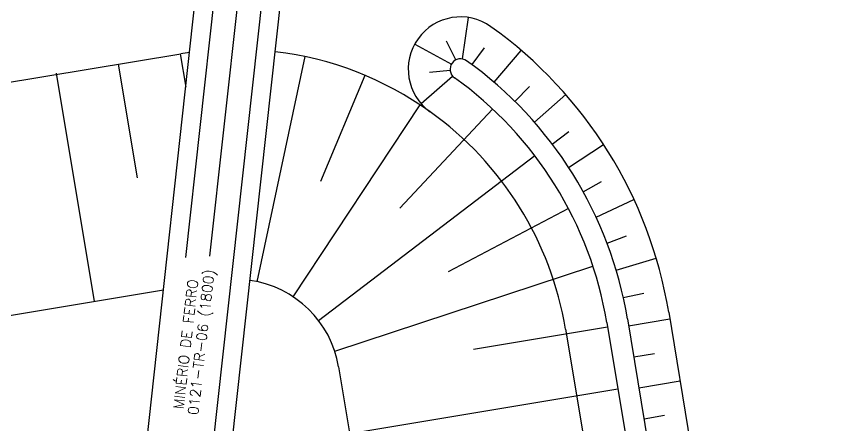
# Model space of a CAD drawing. Header units: millimetres. Extents: x -16232 to 52632, y -3739 to 20678.
# Drawn here: x 20495 to 21043, y 14941 to 15209 of the extents above; entities that cross this region are included whole.
import ezdxf
from ezdxf.enums import TextEntityAlignment as Align

# ---------------------------------------------------------------- set-up
doc = ezdxf.new("R2010")
doc.units = ezdxf.units.MM
doc.header["$LTSCALE"] = 300
doc.header["$MEASUREMENT"] = 0
doc.layers.add('CINZA-8', color=8, linetype='Continuous')
doc.styles.add('ROMANT', font='ROMANT', dxfattribs={"height": 0.2})

msp = doc.modelspace()

# ---------------------------------------------------------------- linework, layer by layer
at = {"layer": 'CINZA-8'}
for p, q in [((20620.59, 14894.082), (20825.489, 16753.398)), ((20606.433, 15050.951), (20769.522, 16530.873)), ((20622.26, 15051.906), (20784.328, 16522.563)), ((20575.965, 14886.674), (20621.75, 15302.143)), ((20633.186, 14896.173), (20677.25, 15296.026)), ((20791.781, 15208.414), (20787.704, 15181.281)), ((20756.605, 15190.977), (20780.668, 15177.793)), ((20783.638, 15180.643), (20777.545, 15192.935)), ((20802.242, 15188.626), (20794.081, 15177.598)), ((20808.643, 15165.996), (20826.496, 15186.83)), ((20433.916, 15156.523), (20603.087, 15184.606)), ((20602.759, 15184.552), (20606.384, 15162.712)), ((20653.301, 15035.162), (20684.69, 15182.769)), ((20562.158, 15177.812), (20574.514, 15103.377)), ((20521.413, 15171.937), (20546.27, 15022.202)), ((20723.967, 15170.472), (20694.771, 15100.895)), ((20760.844, 15151.945), (20781.516, 15169.987)), ((20779.865, 15173.757), (20766.226, 15172.276)), ((20822.339, 15153.384), (20831.986, 15163.137)), ((20835.1, 15139.826), (20855.738, 15157.906)), ((20676.916, 15025.253), (20760.257, 15151.059)), ((20807.708, 15148.423), (20746.798, 15083.295)), ((20846.86, 15125.392), (20857.798, 15133.672)), ((20857.56, 15110.155), (20880.563, 15125.112)), ((20693.557, 15009.689), (20835.32, 15117.904)), ((20867.145, 15094.194), (20879.151, 15100.832)), ((20875.567, 15077.589), (20900.465, 15089.117)), ((20857.479, 15083.222), (20778.596, 15041.639)), ((20882.781, 15060.425), (20895.61, 15065.286)), ((20888.752, 15042.79), (20915.038, 15050.655)), ((20704.183, 14989.533), (20873.571, 15045.342)), ((20458.629, 15007.653), (20591.732, 15029.749)), ((20893.449, 15024.774), (20906.839, 15027.758)), ((20923.24, 15015.247), (21043.068, 14293.412)), ((20896.173, 15010.754), (21016.001, 14288.919)), ((20924.025, 15010.517), (20896.958, 15006.024)), ((20883.168, 15005.32), (20795.2, 14990.716)), ((20882.639, 15008.507), (21002.467, 14286.672)), ((20855.572, 15004.014), (20975.4, 14282.179)), ((20913.862, 14987.97), (20900.328, 14985.724)), ((20706.702, 14979.301), (20728.045, 14850.731)), ((20930.765, 14969.917), (20903.698, 14965.423)), ((20889.908, 14964.719), (20713.971, 14935.512)), ((20920.602, 14947.369), (20907.068, 14945.123))]:
    msp.add_line(p, q, dxfattribs=at)
for centre, radius, start, end in [((20786.684, 15174.497), 34.297, 54.42538, 234.42538), ((20639.033, 14968.068), 288.096, 9.42539, 54.42538), ((20639.033, 14968.068), 219.502, 97.89194, 99.42538), ((20639.033, 14968.068), 219.502, 54.42538, 83.1729), ((20786.684, 15174.497), 6.859, 54.42538, 234.42538), ((20639.033, 14968.068), 260.659, 9.42539, 54.42538), ((20639.033, 14968.068), 246.94, 9.42539, 54.42538), ((20639.033, 14968.068), 219.502, 9.42539, 54.42538), ((20639.033, 14968.068), 68.594, 9.42539, 81.98822)]:
    msp.add_arc(centre, radius, start, end, dxfattribs=at)

# ---------------------------------------------------------------- texts
at = {"layer": 'CINZA-8', "style": 'ROMANT', "width": 1.000511}
for s, p in [('0121-TR-06 (1800)', (20616.992, 14995.508)), ('MINÉRIO DE FERRO', (20605.278, 14994.353))]:
    msp.add_text(s, height=6.72225, rotation=83.48901, dxfattribs=at).set_placement(p, align=Align.MIDDLE)

doc.saveas('drawing.dxf')
